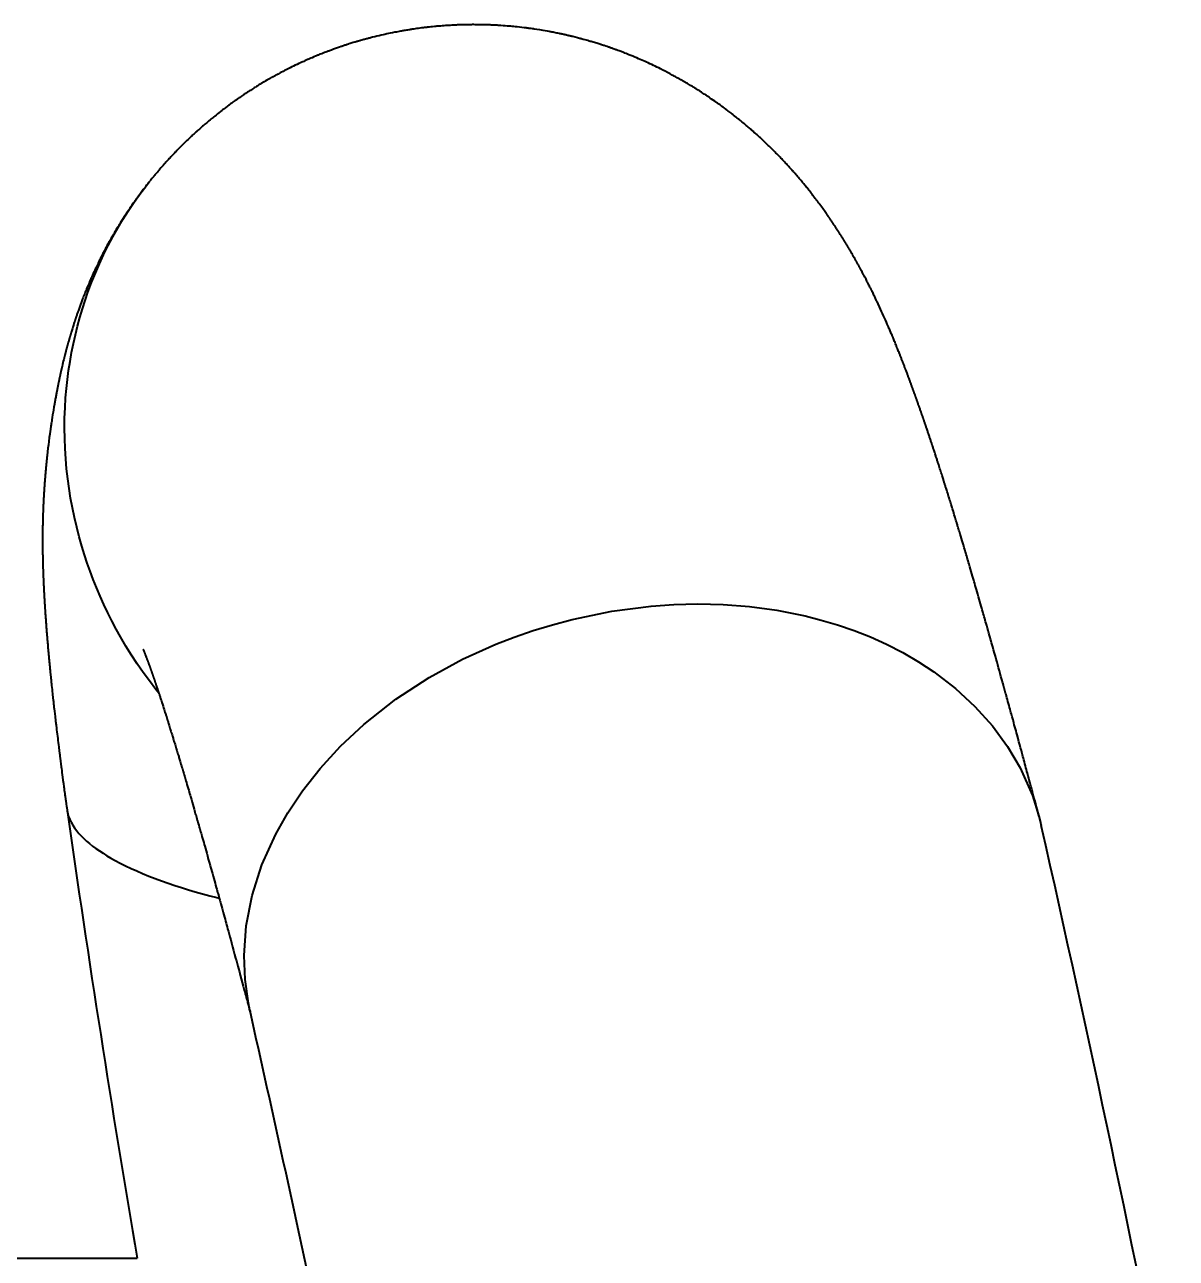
# Model space of a CAD drawing. Header units: millimetres. Extents: x 15 to 415, y 5 to 292.
# Drawn here: x 93.558 to 97.395, y 118.075 to 122.186 of the extents above; entities that cross this region are included whole.
import ezdxf

# ---------------------------------------------------------------- set-up
doc = ezdxf.new("R2010")
doc.units = ezdxf.units.MM
doc.layers.add('Geometries', color=7, linetype='Continuous')

msp = doc.modelspace()

# ---------------------------------------------------------------- linework, layer by layer
at = {"layer": 'Geometries', "linetype": 'Continuous', "lineweight": 40}
for p, q in [((93.9737, 121.6627), (93.976, 121.6655)), ((93.9761, 121.6656), (93.976, 121.6655)), ((94.3082, 118.8996), (94.3096, 118.8933)), ((88.2225, 118.0747), (93.9322, 118.0747))]:
    msp.add_line(p, q, dxfattribs=at)
at = {"layer": 'Geometries', "linetype": 'Continuous', "lineweight": 40, "flags": 128}
for points in [[(96.9376, 119.5481), (96.9351, 119.5573), (96.9321, 119.5684), (96.9294, 119.5787), (96.9267, 119.5885), (96.9243, 119.5978), (96.9219, 119.6065), (96.9197, 119.6149), (96.9176, 119.6226), (96.9157, 119.6299), (96.9139, 119.6366), (96.9122, 119.6427), (96.9108, 119.6482), (96.9094, 119.6531), (96.9083, 119.6576), (96.9072, 119.6615), (96.9064, 119.6645), (96.9057, 119.6672), (96.9051, 119.6694), (96.9046, 119.6711), (96.9042, 119.6726), (96.9037, 119.6744), (96.9028, 119.6777), (96.9018, 119.6816), (96.9006, 119.6862), (96.8991, 119.6917), (96.8975, 119.6974), (96.8959, 119.7034), (96.8942, 119.7096), (96.8925, 119.7161), (96.8907, 119.7228), (96.8889, 119.7294), (96.8872, 119.7357), (96.8856, 119.7415), (96.8841, 119.7471), (96.8827, 119.7522), (96.8814, 119.7569), (96.8802, 119.7616), (96.8789, 119.7664), (96.8763, 119.7757), (96.8736, 119.7857), (96.8707, 119.7963), (96.8677, 119.8073), (96.8646, 119.8187), (96.8628, 119.8252), (96.861, 119.8319), (96.8592, 119.8387), (96.8573, 119.8456), (96.8554, 119.8524), (96.8537, 119.8586), (96.8522, 119.8643), (96.851, 119.8686), (96.8499, 119.8725), (96.8489, 119.8761), (96.848, 119.8796), (96.8469, 119.8836), (96.8456, 119.8882), (96.8443, 119.8931), (96.8428, 119.8985), (96.8412, 119.9044), (96.8395, 119.9106), (96.8378, 119.9167), (96.8358, 119.9239), (96.834, 119.9307), (96.8322, 119.937), (96.8306, 119.9428), (96.8291, 119.9482), (96.8278, 119.9531), (96.8265, 119.9576), (96.8252, 119.9625), (96.824, 119.9669), (96.8229, 119.9709), (96.8218, 119.9746), (96.8206, 119.9789), (96.8193, 119.9838), (96.8179, 119.9889), (96.8163, 119.9945), (96.8147, 120.0005), (96.8128, 120.0071), (96.8109, 120.0139), (96.8084, 120.0233), (96.8057, 120.0327), (96.8031, 120.0423), (96.8004, 120.0519), (96.7977, 120.0616), (96.7951, 120.0709), (96.7922, 120.0813), (96.7893, 120.0915), (96.7864, 120.1018), (96.7835, 120.1122), (96.7816, 120.1189), (96.7798, 120.1254), (96.778, 120.1317), (96.7764, 120.1376), (96.7747, 120.1436), (96.7729, 120.15), (96.7706, 120.1579), (96.7682, 120.1664), (96.7658, 120.175), (96.7635, 120.1832), (96.7616, 120.1897), (96.7599, 120.1958), (96.7582, 120.2017), (96.7567, 120.2072), (96.7552, 120.2125), (96.7537, 120.2178), (96.7521, 120.2231), (96.7505, 120.2289), (96.7487, 120.2351), (96.7469, 120.2415), (96.7451, 120.2479), (96.7428, 120.2557), (96.7406, 120.2634), (96.7384, 120.2711), (96.7361, 120.2792), (96.7337, 120.2876), (96.7313, 120.2958), (96.729, 120.3037), (96.727, 120.3106), (96.7252, 120.317), (96.7234, 120.3229), (96.7218, 120.3285), (96.7201, 120.3345), (96.7182, 120.341), (96.7162, 120.3479), (96.7139, 120.3557), (96.7117, 120.3635), (96.7094, 120.3712), (96.7071, 120.3791), (96.7047, 120.3873), (96.7029, 120.3934), (96.7011, 120.3994), (96.6995, 120.4049), (96.698, 120.4101), (96.6966, 120.415), (96.6951, 120.42), (96.6935, 120.4252), (96.6918, 120.4312), (96.6901, 120.4369), (96.6885, 120.4423), (96.687, 120.4474), (96.6855, 120.4524), (96.6835, 120.4589), (96.6815, 120.4657), (96.6793, 120.4731), (96.677, 120.4807), (96.6747, 120.4883), (96.6735, 120.4924), (96.6723, 120.4965), (96.671, 120.5009), (96.6695, 120.5059), (96.6685, 120.5093), (96.6674, 120.5128), (96.6664, 120.5161), (96.6655, 120.5191), (96.6647, 120.5218), (96.6639, 120.5243), (96.6633, 120.5265), (96.6627, 120.5284), (96.6621, 120.5304), (96.6614, 120.5326), (96.6607, 120.5349), (96.6595, 120.5389), (96.6582, 120.5431), (96.657, 120.5472), (96.6554, 120.5524), (96.6539, 120.5574), (96.6522, 120.5628), (96.6505, 120.5685), (96.6493, 120.5724), (96.6481, 120.5762), (96.6471, 120.5796), (96.646, 120.583), (96.6449, 120.5867), (96.6437, 120.5906), (96.6424, 120.5948), (96.6411, 120.5992), (96.6396, 120.6038), (96.6379, 120.6093), (96.6363, 120.6145), (96.6348, 120.6194), (96.6333, 120.6241), (96.6318, 120.6291), (96.6301, 120.6344), (96.6291, 120.6378), (96.6281, 120.6408), (96.6273, 120.6436), (96.6265, 120.646), (96.6257, 120.6486), (96.625, 120.6507), (96.6243, 120.653), (96.6235, 120.6555), (96.6228, 120.658), (96.6221, 120.6602), (96.6214, 120.6622), (96.6209, 120.6639), (96.6204, 120.6656), (96.6197, 120.6677), (96.619, 120.67), (96.618, 120.6732), (96.6169, 120.6764), (96.616, 120.6795), (96.6147, 120.6837), (96.6133, 120.6879), (96.6119, 120.6924), (96.6104, 120.697), (96.609, 120.7015), (96.6076, 120.7058), (96.6063, 120.7099), (96.6049, 120.7143), (96.6035, 120.7187), (96.6022, 120.7227), (96.601, 120.7265), (96.6003, 120.7286), (96.5995, 120.731), (96.5987, 120.7336), (96.5978, 120.7365), (96.5968, 120.7395), (96.5959, 120.7422), (96.5951, 120.7446), (96.5944, 120.7468), (96.5938, 120.7488), (96.5927, 120.7521), (96.5915, 120.7558), (96.5902, 120.7598), (96.589, 120.7634), (96.588, 120.7665), (96.5874, 120.7683), (96.5868, 120.7701), (96.5862, 120.7721), (96.5854, 120.7744), (96.5846, 120.777), (96.5836, 120.7799), (96.5829, 120.782), (96.5823, 120.7839), (96.5817, 120.7856), (96.5813, 120.787), (96.5809, 120.7881), (96.5805, 120.7892), (96.58, 120.7909), (96.5793, 120.7929), (96.5785, 120.7953), (96.5776, 120.798), (96.5768, 120.8006), (96.5758, 120.8037), (96.5748, 120.8064), (96.574, 120.8088), (96.5732, 120.8113), (96.5723, 120.814), (96.5714, 120.8169), (96.5705, 120.8195), (96.5697, 120.8219), (96.569, 120.824), (96.5683, 120.826), (96.5675, 120.8284), (96.5667, 120.8308), (96.5658, 120.8335), (96.5647, 120.8366), (96.5635, 120.8402), (96.5627, 120.8425), (96.562, 120.8448), (96.5613, 120.8468), (96.5607, 120.8485), (96.5602, 120.85), (96.5597, 120.8516), (96.559, 120.8534), (96.5583, 120.8555), (96.5575, 120.8579), (96.5567, 120.8602), (96.556, 120.8623), (96.5552, 120.8647), (96.5545, 120.8667), (96.5539, 120.8684), (96.5534, 120.87), (96.5528, 120.8715), (96.5523, 120.873), (96.5518, 120.8745), (96.5513, 120.876), (96.5507, 120.8776), (96.5501, 120.8796), (96.5493, 120.8819), (96.5484, 120.8845), (96.5476, 120.8867), (96.5469, 120.8887), (96.5465, 120.89), (96.5459, 120.8916), (96.5453, 120.8934), (96.5445, 120.8955), (96.5437, 120.8979), (96.5429, 120.9002), (96.5422, 120.9023), (96.5412, 120.9051), (96.5404, 120.9075), (96.5396, 120.9096), (96.539, 120.9114), (96.5385, 120.9128), (96.5381, 120.9141), (96.5376, 120.9154), (96.537, 120.9172), (96.5363, 120.9191), (96.5355, 120.9213), (96.5348, 120.9235), (96.5341, 120.9254), (96.5335, 120.9271), (96.5329, 120.9286), (96.5325, 120.93), (96.5319, 120.9317), (96.531, 120.9339), (96.5301, 120.9365), (96.5293, 120.9388), (96.5286, 120.9408), (96.528, 120.9426), (96.5274, 120.9442), (96.5268, 120.9457), (96.5263, 120.9471), (96.5258, 120.9485), (96.5253, 120.9501), (96.5246, 120.952), (96.5238, 120.9543), (96.5229, 120.9568), (96.5221, 120.9589), (96.5214, 120.9607), (96.5209, 120.9622), (96.5204, 120.9637), (96.5198, 120.9654), (96.5191, 120.9671), (96.5184, 120.969), (96.5177, 120.971), (96.5169, 120.9734), (96.516, 120.9758), (96.5152, 120.978), (96.5144, 120.98), (96.5138, 120.9819), (96.513, 120.9839), (96.5121, 120.9863), (96.5112, 120.9889), (96.5103, 120.9914), (96.5094, 120.9937), (96.5086, 120.9957), (96.5079, 120.9977), (96.5073, 120.9995), (96.5066, 121.0013), (96.5058, 121.0035), (96.5048, 121.006), (96.5039, 121.0086), (96.503, 121.011), (96.5021, 121.0132), (96.5013, 121.0154), (96.5006, 121.0173), (96.4999, 121.0191), (96.499, 121.0216), (96.498, 121.0244), (96.4968, 121.0273), (96.4957, 121.0304), (96.4945, 121.0334), (96.4938, 121.0354), (96.4931, 121.0371), (96.4925, 121.0387), (96.4919, 121.0403), (96.4913, 121.0419), (96.4906, 121.0437), (96.4897, 121.0459), (96.4889, 121.0483), (96.4879, 121.0507), (96.4871, 121.0529), (96.4863, 121.0548), (96.4857, 121.0565), (96.485, 121.0582), (96.4843, 121.0601), (96.4836, 121.062), (96.4828, 121.064), (96.482, 121.0661), (96.481, 121.0685), (96.4799, 121.0713), (96.4789, 121.074), (96.4779, 121.0765), (96.477, 121.0787), (96.4762, 121.0808), (96.4754, 121.0827), (96.4745, 121.0852), (96.4735, 121.0876), (96.4725, 121.0902), (96.4713, 121.0932), (96.47, 121.0965), (96.4686, 121.0998), (96.4674, 121.103), (96.4665, 121.1053), (96.4657, 121.1072), (96.4649, 121.1091), (96.4641, 121.1111), (96.4633, 121.1132), (96.4624, 121.1152), (96.4611, 121.1186), (96.4596, 121.1223), (96.458, 121.1262), (96.4565, 121.1297), (96.4551, 121.1332), (96.4537, 121.1365), (96.4525, 121.1395), (96.4512, 121.1425), (96.4499, 121.1457), (96.4479, 121.1504), (96.446, 121.1548), (96.444, 121.1596), (96.4418, 121.1649), (96.4403, 121.1684), (96.4387, 121.172), (96.4373, 121.1754), (96.436, 121.1784), (96.4348, 121.1812), (96.432, 121.1876), (96.429, 121.1946), (96.4259, 121.2017), (96.4227, 121.2088), (96.4195, 121.2159), (96.4163, 121.223), (96.4131, 121.2302), (96.4098, 121.2374), (96.3979, 121.263), (96.3967, 121.2655), (96.3955, 121.2681), (96.3942, 121.2706), (96.393, 121.2732), (96.3917, 121.276), (96.3903, 121.2789), (96.3889, 121.2818), (96.3876, 121.2844), (96.386, 121.2877), (96.3845, 121.2908), (96.383, 121.2939), (96.3815, 121.297), (96.3799, 121.3002), (96.3781, 121.3039), (96.3759, 121.3082), (96.3743, 121.3114), (96.3727, 121.3147), (96.371, 121.318), (96.3694, 121.3212), (96.3683, 121.3234), (96.3673, 121.3253), (96.3664, 121.3271), (96.3655, 121.3288), (96.3643, 121.3312), (96.3629, 121.3338), (96.3612, 121.3371), (96.3595, 121.3404), (96.3578, 121.3437), (96.3561, 121.347), (96.3545, 121.35), (96.3532, 121.3524), (96.3521, 121.3546), (96.3509, 121.3568), (96.3497, 121.3591), (96.3483, 121.3617), (96.3466, 121.3648), (96.3452, 121.3674), (96.3438, 121.37), (96.3425, 121.3725), (96.3415, 121.3744), (96.3406, 121.3761), (96.3397, 121.3777), (96.3389, 121.3792), (96.3382, 121.3804), (96.3375, 121.3816), (96.3368, 121.383), (96.3358, 121.3848), (96.3345, 121.3871), (96.3332, 121.3894), (96.3319, 121.3917), (96.331, 121.3934), (96.3302, 121.3948), (96.3296, 121.3959), (96.329, 121.397), (96.3284, 121.3981), (96.3278, 121.3992), (96.3271, 121.4003), (96.3264, 121.4016), (96.3251, 121.4039), (96.3236, 121.4066), (96.322, 121.4095), (96.3206, 121.4118), (96.3196, 121.4136), (96.3187, 121.4152), (96.3178, 121.4168), (96.3168, 121.4184), (96.3158, 121.4203), (96.3144, 121.4226), (96.3128, 121.4254), (96.3114, 121.4278), (96.3102, 121.4298), (96.3092, 121.4316), (96.3085, 121.4328), (96.3077, 121.4341), (96.3069, 121.4355), (96.3059, 121.4371), (96.3048, 121.439), (96.3038, 121.4407), (96.3029, 121.4422), (96.3022, 121.4433), (96.3017, 121.4443), (96.3011, 121.4453), (96.3005, 121.4463), (96.2999, 121.4473), (96.2991, 121.4486), (96.298, 121.4504), (96.2969, 121.4523), (96.2958, 121.4541), (96.2948, 121.4558), (96.2939, 121.4572), (96.2932, 121.4584), (96.2925, 121.4596), (96.2916, 121.461), (96.2906, 121.4626), (96.2895, 121.4644), (96.2883, 121.4664), (96.2871, 121.4682), (96.2862, 121.4697), (96.2856, 121.4707), (96.285, 121.4718), (96.2842, 121.4729), (96.2835, 121.4742), (96.2826, 121.4756), (96.2815, 121.4773), (96.2804, 121.4791), (96.2794, 121.4807), (96.2786, 121.482), (96.2779, 121.483), (96.2772, 121.4842), (96.2764, 121.4855), (96.2755, 121.4869), (96.2744, 121.4886), (96.2733, 121.4904), (96.2723, 121.4919), (96.2716, 121.493), (96.2709, 121.494), (96.2703, 121.495), (96.2694, 121.4963), (96.2685, 121.4978), (96.2674, 121.4995), (96.2662, 121.5013), (96.2652, 121.5029), (96.2642, 121.5045), (96.2632, 121.5059), (96.2621, 121.5077), (96.2607, 121.5098), (96.2593, 121.5119), (96.2581, 121.5138), (96.2571, 121.5153), (96.2564, 121.5164), (96.2555, 121.5177), (96.2543, 121.5195), (96.2531, 121.5213), (96.252, 121.523), (96.2511, 121.5243), (96.2502, 121.5256), (96.2495, 121.5267), (96.2485, 121.5281), (96.2472, 121.5301), (96.2457, 121.5323), (96.2444, 121.5343), (96.2432, 121.536), (96.2422, 121.5374), (96.2413, 121.5387), (96.2407, 121.5396), (96.24, 121.5407), (96.239, 121.5421), (96.2378, 121.5438), (96.2367, 121.5455), (96.2358, 121.5467), (96.2351, 121.5477), (96.2341, 121.5493), (96.2328, 121.5511), (96.2313, 121.5532), (96.2298, 121.5553), (96.2273, 121.5589), (96.2231, 121.5648), (96.22, 121.5692), (96.2175, 121.5727), (96.2141, 121.5773), (96.211, 121.5815), (96.2078, 121.5859), (96.2068, 121.5873), (96.2057, 121.5888), (96.2044, 121.5905), (96.2029, 121.5925), (96.2015, 121.5945), (96.2003, 121.596), (96.1995, 121.597), (96.1987, 121.5982), (96.1976, 121.5996), (96.1962, 121.6014), (96.1951, 121.6029), (96.1943, 121.604), (96.1933, 121.6053), (96.1921, 121.6069), (96.1905, 121.609), (96.1887, 121.6113), (96.1875, 121.6129), (96.1865, 121.6142), (96.1857, 121.6153), (96.1851, 121.6161), (96.1844, 121.6169), (96.1813, 121.6209), (96.1784, 121.6246), (96.1761, 121.6276), (96.1735, 121.6309), (96.1709, 121.6341), (96.1683, 121.6374), (96.165, 121.6415), (96.1633, 121.6436), (96.1612, 121.6462), (96.1584, 121.6496), (96.1563, 121.6522), (96.1541, 121.6549), (96.152, 121.6575), (96.1501, 121.6597), (96.1477, 121.6626), (96.1448, 121.6661), (96.1419, 121.6696), (96.139, 121.673), (96.1359, 121.6766), (96.133, 121.68), (96.1302, 121.6832), (96.1275, 121.6864), (96.125, 121.6893), (96.1228, 121.6918), (96.1209, 121.694), (96.1191, 121.6959), (96.1179, 121.6973), (96.1166, 121.6988), (96.1151, 121.7005), (96.1133, 121.7025), (96.1111, 121.7049), (96.1088, 121.7075), (96.1066, 121.7099), (96.1039, 121.7129), (96.1014, 121.7157), (96.0987, 121.7186), (96.0961, 121.7214), (96.0933, 121.7245), (96.0908, 121.7271), (96.0884, 121.7297), (96.086, 121.7323), (96.0833, 121.7351), (96.0803, 121.7383), (96.0777, 121.7411), (96.0747, 121.7442), (96.0717, 121.7473), (96.0691, 121.75), (96.0666, 121.7525), (96.0638, 121.7554), (96.0612, 121.758), (96.0588, 121.7605), (96.0565, 121.7628), (96.0541, 121.7652), (96.0513, 121.768), (96.0482, 121.7711), (96.0447, 121.7745), (96.0413, 121.7778), (96.0383, 121.7807), (96.0356, 121.7834), (96.0332, 121.7857), (96.0309, 121.7879), (96.0287, 121.79), (96.0264, 121.7922), (96.0244, 121.7941), (96.0221, 121.7963), (96.0196, 121.7987), (96.017, 121.8011), (96.0143, 121.8036), (96.0117, 121.806), (96.0093, 121.8082), (96.0072, 121.8101), (96.0055, 121.8117), (96.0039, 121.8132), (96.0022, 121.8147), (96.0004, 121.8163), (95.9986, 121.818), (95.9965, 121.8199), (95.9943, 121.8218), (95.9913, 121.8245), (95.9879, 121.8275), (95.9848, 121.8303), (95.9822, 121.8326), (95.98, 121.8345), (95.978, 121.8362), (95.9761, 121.8378), (95.9742, 121.8395), (95.9718, 121.8416), (95.9688, 121.8441), (95.9656, 121.8469), (95.9622, 121.8498), (95.9584, 121.853), (95.9547, 121.8561), (95.9509, 121.8592), (95.9476, 121.862), (95.9448, 121.8643), (95.9425, 121.8662), (95.9402, 121.868), (95.938, 121.8698), (95.9362, 121.8712), (95.9339, 121.8731), (95.931, 121.8754), (95.9281, 121.8778), (95.9238, 121.8812), (95.92, 121.8841), (95.9175, 121.8861), (95.9153, 121.8878), (95.9131, 121.8896), (95.9103, 121.8916), (95.9073, 121.894), (95.9042, 121.8964), (95.9011, 121.8987), (95.8981, 121.901), (95.8955, 121.9029), (95.8934, 121.9045), (95.8912, 121.9061), (95.8883, 121.9083), (95.885, 121.9107), (95.8813, 121.9134), (95.8782, 121.9157), (95.8751, 121.918), (95.8727, 121.9197), (95.8709, 121.921), (95.869, 121.9223), (95.8668, 121.9239), (95.8645, 121.9256), (95.8619, 121.9274), (95.857, 121.9308), (95.8519, 121.9344), (95.8469, 121.9378), (95.8423, 121.9409), (95.8382, 121.9437), (95.8362, 121.9451), (95.8341, 121.9465), (95.8321, 121.9479), (95.8299, 121.9493), (95.8277, 121.9508), (95.825, 121.9526), (95.8219, 121.9546), (95.8186, 121.9568), (95.8156, 121.9587), (95.8128, 121.9606), (95.8101, 121.9623), (95.8081, 121.9636), (95.8063, 121.9647), (95.8046, 121.9658), (95.8032, 121.9667), (95.8018, 121.9676), (95.8001, 121.9686), (95.7981, 121.9699), (95.7958, 121.9714), (95.7933, 121.9729), (95.7909, 121.9744), (95.7886, 121.9758), (95.7855, 121.9778), (95.7827, 121.9795), (95.7804, 121.9809), (95.7785, 121.982), (95.7763, 121.9834), (95.7735, 121.985), (95.7702, 121.987), (95.7667, 121.9891), (95.7642, 121.9906), (95.7615, 121.9922), (95.7588, 121.9937), (95.7561, 121.9954), (95.7536, 121.9968), (95.7517, 121.9979), (95.7502, 121.9988), (95.749, 121.9995), (95.7476, 122.0002), (95.7443, 122.0021), (95.7405, 122.0043), (95.7361, 122.0068), (95.7323, 122.0089), (95.7283, 122.0111), (95.7249, 122.013), (95.722, 122.0146), (95.7191, 122.0161), (95.7158, 122.0179), (95.7122, 122.0199), (95.7085, 122.0218), (95.7, 122.0263), (95.6922, 122.0303), (95.6846, 122.0343), (95.6765, 122.0383), (95.6703, 122.0414), (95.6645, 122.0443), (95.659, 122.0469), (95.6533, 122.0496), (95.6474, 122.0524), (95.6413, 122.0553), (95.6353, 122.0581), (95.6303, 122.0604), (95.6251, 122.0627), (95.6198, 122.0651), (95.6142, 122.0676), (95.6085, 122.0701), (95.6033, 122.0723), (95.5972, 122.0749), (95.5908, 122.0776), (95.5841, 122.0804), (95.5773, 122.0832), (95.5712, 122.0856), (95.5668, 122.0874), (95.5622, 122.0892), (95.5572, 122.0912), (95.554, 122.0924), (95.5507, 122.0937), (95.5475, 122.0949), (95.5448, 122.0959), (95.5416, 122.0971), (95.5382, 122.0984), (95.5345, 122.0998), (95.5302, 122.1013), (95.5277, 122.1022), (95.5251, 122.1032), (95.5222, 122.1042), (95.5192, 122.1053), (95.5163, 122.1063), (95.5139, 122.1072), (95.512, 122.1078), (95.5107, 122.1083), (95.5092, 122.1088), (95.5074, 122.1095), (95.5052, 122.1102), (95.5027, 122.111), (95.4984, 122.1125), (95.4937, 122.1141), (95.4885, 122.1158), (95.4858, 122.1167), (95.4837, 122.1174), (95.4821, 122.1179), (95.481, 122.1183), (95.4798, 122.1187), (95.4783, 122.1191), (95.4766, 122.1197), (95.4739, 122.1206), (95.4708, 122.1215), (95.4676, 122.1225), (95.4643, 122.1235), (95.4603, 122.1248), (95.4562, 122.126), (95.4521, 122.1273), (95.4483, 122.1284), (95.4451, 122.1294), (95.4424, 122.1301), (95.4386, 122.1312), (95.4346, 122.1324), (95.4302, 122.1336), (95.4249, 122.1351), (95.4186, 122.1368), (95.4158, 122.1376), (95.4135, 122.1382), (95.4117, 122.1387), (95.4104, 122.139), (95.409, 122.1394), (95.4064, 122.1401), (95.4033, 122.1409), (95.3996, 122.1419), (95.3921, 122.1438), (95.384, 122.1458), (95.3809, 122.1465), (95.3785, 122.1471), (95.3765, 122.1476), (95.3751, 122.148), (95.3735, 122.1483), (95.3715, 122.1488), (95.3689, 122.1494), (95.366, 122.1501), (95.3632, 122.1507), (95.3606, 122.1513), (95.3581, 122.1519), (95.3558, 122.1524), (95.3527, 122.1531), (95.3499, 122.1537), (95.3475, 122.1542), (95.3454, 122.1547), (95.3435, 122.1551), (95.3412, 122.1556), (95.3383, 122.1562), (95.3348, 122.1569), (95.331, 122.1577), (95.3267, 122.1586), (95.3225, 122.1594), (95.3185, 122.1602), (95.3147, 122.1609), (95.3113, 122.1616), (95.3085, 122.1621), (95.305, 122.1627), (95.2995, 122.1638), (95.2921, 122.1651), (95.2855, 122.1662), (95.2796, 122.1672), (95.2738, 122.1681), (95.2645, 122.1696), (95.2556, 122.1709), (95.2527, 122.1713), (95.2494, 122.1718), (95.2456, 122.1724), (95.2431, 122.1727), (95.2404, 122.1731), (95.2379, 122.1734), (95.2359, 122.1737), (95.2343, 122.1739), (95.2333, 122.174), (95.2322, 122.1742), (95.2308, 122.1744), (95.2291, 122.1746), (95.2272, 122.1748), (95.225, 122.1751), (95.2225, 122.1754), (95.2062, 122.1773), (95.1992, 122.178), (95.1931, 122.1787), (95.1877, 122.1792), (95.1825, 122.1797), (95.1775, 122.1802), (95.1723, 122.1806), (95.1658, 122.1812), (95.159, 122.1817), (95.1516, 122.1822), (95.1441, 122.1827), (95.1399, 122.183), (95.1359, 122.1833), (95.1319, 122.1835), (95.1282, 122.1837), (95.1249, 122.1839), (95.122, 122.184), (95.1191, 122.1841), (95.1161, 122.1843), (95.1124, 122.1844), (95.1083, 122.1846), (95.1042, 122.1848), (95.1001, 122.1849), (95.0961, 122.185), (95.0921, 122.1851), (95.0872, 122.1853), (95.0827, 122.1854), (95.0789, 122.1854), (95.0758, 122.1855), (95.0733, 122.1855), (95.0706, 122.1856), (95.0674, 122.1856), (95.0637, 122.1856), (95.0592, 122.1856), (95.0539, 122.1857), (95.0504, 122.1857), (95.0471, 122.1856), (95.0443, 122.1856), (95.042, 122.1856), (95.0394, 122.1856), (95.0368, 122.1855), (95.0339, 122.1855), (95.0307, 122.1855), (95.0273, 122.1854), (95.0236, 122.1853), (95.019, 122.1852), (95.0141, 122.1851), (95.0089, 122.1849), (95.0043, 122.1847), (95, 122.1846), (94.9964, 122.1844), (94.9928, 122.1843), (94.9892, 122.1841), (94.9855, 122.1839), (94.9815, 122.1837), (94.975, 122.1834), (94.9679, 122.1829), (94.9604, 122.1824), (94.9547, 122.182), (94.949, 122.1816), (94.9434, 122.1812), (94.9383, 122.1807), (94.9348, 122.1804), (94.9316, 122.1802), (94.9278, 122.1798), (94.9233, 122.1794), (94.9169, 122.1788), (94.9109, 122.1781), (94.9054, 122.1776), (94.9004, 122.177), (94.898, 122.1767), (94.8958, 122.1765), (94.8938, 122.1763), (94.8919, 122.176), (94.8895, 122.1757), (94.8864, 122.1754), (94.8805, 122.1746), (94.8747, 122.1739), (94.8691, 122.1731), (94.8638, 122.1724), (94.8588, 122.1717), (94.8545, 122.1711), (94.851, 122.1705), (94.8488, 122.1702), (94.8466, 122.1699), (94.8439, 122.1695), (94.8408, 122.169), (94.8374, 122.1684), (94.8337, 122.1678), (94.83, 122.1672), (94.8261, 122.1666), (94.8222, 122.1659), (94.8189, 122.1654), (94.8163, 122.1649), (94.8131, 122.1643), (94.8096, 122.1637), (94.8056, 122.163), (94.8012, 122.1621), (94.7964, 122.1612), (94.7913, 122.1603), (94.783, 122.1586), (94.7756, 122.1571), (94.7699, 122.1559), (94.7643, 122.1547), (94.7584, 122.1534), (94.7523, 122.1521), (94.7457, 122.1506), (94.7388, 122.149), (94.7315, 122.1472), (94.7243, 122.1455), (94.7172, 122.1437), (94.7137, 122.1428), (94.7104, 122.142), (94.7075, 122.1412), (94.705, 122.1405), (94.7024, 122.1399), (94.6993, 122.139), (94.6966, 122.1383), (94.6936, 122.1375), (94.6906, 122.1367), (94.6874, 122.1358), (94.6841, 122.1349), (94.6807, 122.1339), (94.6773, 122.1329), (94.6744, 122.1321), (94.6725, 122.1316), (94.6711, 122.1312), (94.6694, 122.1307), (94.6669, 122.1299), (94.6644, 122.1292), (94.6618, 122.1284), (94.6592, 122.1277), (94.6567, 122.1269), (94.6528, 122.1257), (94.649, 122.1246), (94.6455, 122.1235), (94.6422, 122.1224), (94.6394, 122.1215), (94.6375, 122.121), (94.6359, 122.1205), (94.6347, 122.1201), (94.6337, 122.1197), (94.6324, 122.1193), (94.6304, 122.1187), (94.6279, 122.1179), (94.625, 122.1169), (94.6224, 122.116), (94.6199, 122.1152), (94.6169, 122.1142), (94.6143, 122.1134), (94.612, 122.1126), (94.6064, 122.1107), (94.6006, 122.1086), (94.594, 122.1063), (94.587, 122.1038), (94.5797, 122.1011), (94.5768, 122.1001), (94.5738, 122.099), (94.5709, 122.0979), (94.5684, 122.0969), (94.5663, 122.0962), (94.5641, 122.0953), (94.5615, 122.0943), (94.5572, 122.0926), (94.5525, 122.0908), (94.5478, 122.0889), (94.5429, 122.087), (94.5407, 122.0861), (94.5389, 122.0854), (94.5375, 122.0848), (94.5363, 122.0843), (94.5346, 122.0836), (94.5324, 122.0828), (94.5298, 122.0817), (94.5268, 122.0804), (94.5209, 122.078), (94.5156, 122.0757), (94.5109, 122.0737), (94.5087, 122.0727), (94.5068, 122.0719), (94.5052, 122.0712), (94.504, 122.0707), (94.5025, 122.0701), (94.5006, 122.0692), (94.4981, 122.0681), (94.4953, 122.0669), (94.4912, 122.0651), (94.4875, 122.0634), (94.4843, 122.0619), (94.4815, 122.0606), (94.4765, 122.0583), (94.4713, 122.0559), (94.4657, 122.0533), (94.4596, 122.0504), (94.4538, 122.0476), (94.4482, 122.0448), (94.4428, 122.0422), (94.4379, 122.0397), (94.4333, 122.0374), (94.4287, 122.0351), (94.424, 122.0327), (94.4186, 122.0299), (94.4134, 122.0272), (94.4091, 122.0249), (94.4057, 122.0231), (94.402, 122.021), (94.3978, 122.0188), (94.3951, 122.0173), (94.3921, 122.0157), (94.389, 122.014), (94.3855, 122.0121), (94.3824, 122.0103), (94.38, 122.009), (94.3783, 122.008), (94.376, 122.0067), (94.373, 122.005), (94.3692, 122.0028), (94.3648, 122.0003), (94.3596, 121.9973), (94.3561, 121.9952), (94.3534, 121.9936), (94.3517, 121.9926), (94.3501, 121.9916), (94.3482, 121.9905), (94.3459, 121.9892), (94.3424, 121.987), (94.3385, 121.9847), (94.3343, 121.9821), (94.3298, 121.9793), (94.3274, 121.9778), (94.3256, 121.9767), (94.3243, 121.9759), (94.3229, 121.975), (94.3213, 121.974), (94.318, 121.9719), (94.3142, 121.9695), (94.31, 121.9668), (94.3074, 121.9651), (94.3047, 121.9634), (94.302, 121.9616), (94.2998, 121.9602), (94.2979, 121.9589), (94.2962, 121.9579), (94.2943, 121.9565), (94.2919, 121.955), (94.2893, 121.9532), (94.2864, 121.9513), (94.2831, 121.9491), (94.2804, 121.9473), (94.2775, 121.9453), (94.2748, 121.9434), (94.2726, 121.9419), (94.2711, 121.9408), (94.2699, 121.94), (94.2685, 121.9391), (94.2665, 121.9377), (94.2643, 121.9361), (94.2618, 121.9344), (94.2591, 121.9325), (94.2561, 121.9304), (94.2529, 121.9281), (94.2499, 121.9259), (94.2477, 121.9243), (94.2459, 121.923), (94.244, 121.9217), (94.2421, 121.9202), (94.2401, 121.9187), (94.2379, 121.9172), (94.2352, 121.9152), (94.2324, 121.9131), (94.2295, 121.9109), (94.2264, 121.9086), (94.2235, 121.9064), (94.2211, 121.9046), (94.2191, 121.9031), (94.2171, 121.9015), (94.2148, 121.8998), (94.2101, 121.8962), (94.2052, 121.8923), (94.2002, 121.8884), (94.1954, 121.8846), (94.1911, 121.8812), (94.1881, 121.8787), (94.1853, 121.8765), (94.1824, 121.8741), (94.1791, 121.8714), (94.1756, 121.8685), (94.1718, 121.8653), (94.168, 121.8621), (94.1643, 121.859), (94.1609, 121.8561), (94.1579, 121.8536), (94.1567, 121.8525), (94.1555, 121.8515), (94.1542, 121.8504), (94.1524, 121.8488), (94.1502, 121.8469), (94.1478, 121.8448), (94.1454, 121.8427), (94.1431, 121.8407), (94.1398, 121.8378), (94.1366, 121.835), (94.1339, 121.8325), (94.1316, 121.8305), (94.1299, 121.8289), (94.1281, 121.8273), (94.1261, 121.8254), (94.1242, 121.8237), (94.122, 121.8218), (94.1196, 121.8195), (94.1169, 121.817), (94.1143, 121.8146), (94.1123, 121.8128), (94.1109, 121.8115), (94.1084, 121.8091), (94.1054, 121.8062), (94.102, 121.803), (94.0985, 121.7996), (94.0948, 121.796), (94.0912, 121.7925), (94.0878, 121.7893), (94.0853, 121.7868), (94.0829, 121.7844), (94.0807, 121.7822), (94.0785, 121.78), (94.0762, 121.7777), (94.0738, 121.7753), (94.071, 121.7725), (94.0681, 121.7695), (94.0651, 121.7664), (94.0622, 121.7634), (94.0593, 121.7604), (94.0566, 121.7576), (94.0544, 121.7553), (94.0524, 121.7531), (94.0504, 121.751), (94.0481, 121.7486), (94.0453, 121.7456), (94.042, 121.7421), (94.0394, 121.7393), (94.0371, 121.7368), (94.0352, 121.7346), (94.0332, 121.7325), (94.0313, 121.7305), (94.0286, 121.7275), (94.0256, 121.7241), (94.0223, 121.7204), (94.0187, 121.7164), (94.015, 121.7121), (94.0115, 121.7081), (94.0082, 121.7043), (94.0054, 121.701), (94.0032, 121.6984), (94.0015, 121.6965), (93.9998, 121.6944), (93.9979, 121.6922), (93.9956, 121.6895), (93.9929, 121.6862), (93.9917, 121.6848), (93.9906, 121.6834), (93.9895, 121.6821), (93.9885, 121.6809), (93.9875, 121.6797), (93.9866, 121.6786), (93.9854, 121.6771), (93.9837, 121.675), (93.9817, 121.6726), (93.9794, 121.6697), (93.9767, 121.6664), (93.9761, 121.6656)], [(93.9737, 121.6627), (93.972, 121.6605), (93.9702, 121.6582), (93.9683, 121.6558), (93.9662, 121.6532), (93.9639, 121.6503), (93.9619, 121.6477), (93.9604, 121.6457), (93.9591, 121.644), (93.9579, 121.6424), (93.9568, 121.641), (93.955, 121.6387), (93.953, 121.636), (93.9506, 121.6328), (93.9481, 121.6295), (93.9454, 121.6259), (93.9424, 121.622), (93.9396, 121.6182), (93.9369, 121.6145), (93.9346, 121.6113), (93.9322, 121.608), (93.9299, 121.6048), (93.9276, 121.6017), (93.9253, 121.5984), (93.9227, 121.5946), (93.9198, 121.5906), (93.9174, 121.5872), (93.9151, 121.5838), (93.9124, 121.5799), (93.9087, 121.5745), (93.9056, 121.5699), (93.9031, 121.5662), (93.9005, 121.5624), (93.8978, 121.5582), (93.8947, 121.5535), (93.8912, 121.5481), (93.8892, 121.5451), (93.8874, 121.5423), (93.8855, 121.5393), (93.8834, 121.536), (93.8812, 121.5326), (93.8792, 121.5294), (93.8775, 121.5266), (93.8761, 121.5243), (93.8746, 121.5219), (93.873, 121.5193), (93.8715, 121.5168), (93.8701, 121.5146), (93.8686, 121.5122), (93.8669, 121.5094), (93.8649, 121.5061), (93.8631, 121.5031), (93.8612, 121.4999), (93.8593, 121.4966), (93.8573, 121.4933), (93.8556, 121.4903), (93.854, 121.4877), (93.8521, 121.4843), (93.8499, 121.4805), (93.848, 121.4772), (93.8463, 121.4743), (93.8449, 121.4718), (93.8439, 121.47), (93.8429, 121.4682), (93.8417, 121.4661), (93.8404, 121.4638), (93.8392, 121.4616), (93.8373, 121.4581), (93.8349, 121.4537), (93.832, 121.4485), (93.8292, 121.4432), (93.8264, 121.438), (93.8234, 121.4323), (93.8218, 121.4292), (93.8203, 121.4263), (93.8184, 121.4227), (93.8165, 121.4191), (93.8149, 121.4159), (93.8136, 121.4132), (93.8122, 121.4105), (93.8106, 121.4073), (93.8091, 121.4043), (93.8077, 121.4016), (93.8062, 121.3985), (93.805, 121.396), (93.8039, 121.3938), (93.8031, 121.3921), (93.8021, 121.3901), (93.8011, 121.388), (93.7999, 121.3856), (93.7988, 121.3833), (93.7978, 121.3811), (93.7966, 121.3787), (93.7954, 121.376), (93.794, 121.3732), (93.7928, 121.3706), (93.792, 121.3688), (93.7913, 121.3674), (93.7906, 121.3658), (93.7897, 121.3639), (93.7886, 121.3615), (93.7863, 121.3566), (93.784, 121.3513), (93.7818, 121.3464), (93.7799, 121.3422), (93.7781, 121.3382), (93.7763, 121.334), (93.7752, 121.3315), (93.7743, 121.3294), (93.7736, 121.3278), (93.773, 121.3263), (93.7722, 121.3245), (93.7713, 121.3224), (93.7704, 121.3203), (93.7697, 121.3186), (93.7691, 121.3172), (93.7684, 121.3156), (93.7676, 121.3135), (93.7665, 121.311), (93.7654, 121.3082), (93.7643, 121.3057), (93.7634, 121.3034), (93.7625, 121.3012), (93.761, 121.2975), (93.7595, 121.2938), (93.7578, 121.2897), (93.756, 121.2851), (93.7543, 121.2808), (93.7527, 121.2766), (93.7509, 121.2719), (93.7486, 121.2658), (93.746, 121.259), (93.7437, 121.2528), (93.7413, 121.2462), (93.739, 121.24), (93.7366, 121.2332), (93.7356, 121.2305), (93.7348, 121.2282), (93.734, 121.2259), (93.7331, 121.2233), (93.7321, 121.2204), (93.7311, 121.2175), (93.7304, 121.2154), (93.7297, 121.2134), (93.7291, 121.2116), (93.7286, 121.2101), (93.7281, 121.2086), (93.7274, 121.2067), (93.7268, 121.2049), (93.7262, 121.2029), (93.7256, 121.2012), (93.7251, 121.1998), (93.7248, 121.1988), (93.7245, 121.1978), (93.724, 121.1965), (93.7235, 121.1949), (93.7229, 121.1929), (93.722, 121.1903), (93.7213, 121.1881), (93.7207, 121.1863), (93.72, 121.184), (93.7191, 121.1813), (93.7178, 121.1771), (93.7166, 121.1733), (93.7156, 121.17), (93.7146, 121.1667), (93.7136, 121.1635), (93.7127, 121.1607), (93.7123, 121.1591), (93.7117, 121.1572), (93.7111, 121.1551), (93.7105, 121.1531), (93.71, 121.1514), (93.7096, 121.1501), (93.7093, 121.1491), (93.7089, 121.1479), (93.7085, 121.1464), (93.7079, 121.1445), (93.7074, 121.1428), (93.707, 121.1414), (93.7067, 121.1403), (93.7064, 121.1393), (93.706, 121.1381), (93.7056, 121.1366), (93.7051, 121.1346), (93.7044, 121.1324), (93.7037, 121.1299), (93.703, 121.1275), (93.7025, 121.1256), (93.7021, 121.1241), (93.7018, 121.1229), (93.7013, 121.1213), (93.7008, 121.1194), (93.7002, 121.1173), (93.6997, 121.1156), (93.6994, 121.1143), (93.699, 121.113), (93.6986, 121.1116), (93.6982, 121.1098), (93.6976, 121.1078), (93.697, 121.1054), (93.6964, 121.1032), (93.6958, 121.1011), (93.6954, 121.0994), (93.695, 121.0981), (93.6948, 121.0971), (93.6945, 121.0961), (93.694, 121.0942), (93.6934, 121.092), (93.6928, 121.0897), (93.6922, 121.0873), (93.6918, 121.0857), (93.6915, 121.0843), (93.6912, 121.0831), (93.6908, 121.0817), (93.6891, 121.0748), (93.6879, 121.0703), (93.6864, 121.0639), (93.6851, 121.0585), (93.6837, 121.0528), (93.6822, 121.0463), (93.6818, 121.0448), (93.6815, 121.0433), (93.6811, 121.0416), (93.6806, 121.0396), (93.6801, 121.0374), (93.6796, 121.035), (93.6791, 121.0328), (93.6787, 121.0309), (93.6784, 121.0297), (93.6781, 121.0286), (93.6779, 121.0273), (93.6776, 121.026), (93.6772, 121.0245), (93.6768, 121.0228), (93.6764, 121.0207), (93.6759, 121.0186), (93.6755, 121.0167), (93.6752, 121.0152), (93.675, 121.0141), (93.6748, 121.0131), (93.6745, 121.0121), (93.6743, 121.0111), (93.6741, 121.0101), (93.6738, 121.0089), (93.6735, 121.0073), (93.6731, 121.0054), (93.6726, 121.0032), (93.6722, 121.0009), (93.6716, 120.9985), (93.6712, 120.9964), (93.6709, 120.9948), (93.6706, 120.9935), (93.6704, 120.9923), (93.6701, 120.991), (93.6698, 120.9896), (93.6695, 120.9881), (93.669, 120.9858), (93.6685, 120.9831), (93.6679, 120.9801), (93.6673, 120.9772), (93.6668, 120.9746), (93.6664, 120.9723), (93.6659, 120.97), (93.6655, 120.9678), (93.6651, 120.9656), (93.6646, 120.9634), (93.6641, 120.9606), (93.6635, 120.9575), (93.6629, 120.9544), (93.6624, 120.9512), (93.6618, 120.9481), (93.6611, 120.9443), (93.6604, 120.9407), (93.6599, 120.9375), (93.6594, 120.9353), (93.6591, 120.9331), (93.6587, 120.9309), (93.6583, 120.9288), (93.6579, 120.9265), (93.6575, 120.9241), (93.657, 120.9214), (93.6553, 120.9112), (93.6538, 120.9024), (93.6524, 120.8938), (93.651, 120.8854), (93.6497, 120.877), (93.6484, 120.8688), (93.6478, 120.8645), (93.6471, 120.8602), (93.6465, 120.8561), (93.6459, 120.8524), (93.6454, 120.8486), (93.6448, 120.8447), (93.6442, 120.8404), (93.6435, 120.8358), (93.6429, 120.8313), (93.6414, 120.8208), (93.6399, 120.8099), (93.6382, 120.7967), (93.6369, 120.786), (93.6354, 120.7744), (93.634, 120.7623), (93.6326, 120.7502), (93.6324, 120.7476), (93.6321, 120.7452), (93.6318, 120.7427), (93.6315, 120.7398), (93.6312, 120.7365), (93.6309, 120.7341), (93.6307, 120.7321), (93.6305, 120.7303), (93.6303, 120.7285), (93.6301, 120.7267), (93.63, 120.725), (93.6298, 120.723), (93.6295, 120.7207), (93.6293, 120.7186), (93.6291, 120.7166), (93.629, 120.7148), (93.6287, 120.7122), (93.6285, 120.7096), (93.6282, 120.7066), (93.6278, 120.7027), (93.6275, 120.6991), (93.6272, 120.6961), (93.627, 120.6931), (93.6267, 120.69), (93.6264, 120.6863), (93.6261, 120.6834), (93.6259, 120.6806), (93.6257, 120.6782), (93.6255, 120.6759), (93.6253, 120.6734), (93.6251, 120.6707), (93.6248, 120.6667), (93.6245, 120.663), (93.6243, 120.6598), (93.624, 120.6567), (93.6238, 120.6532), (93.6235, 120.6492), (93.6233, 120.6465), (93.6232, 120.6443), (93.623, 120.6423), (93.6229, 120.6404), (93.6228, 120.6385), (93.6226, 120.6363), (93.6225, 120.6336), (93.6223, 120.6303), (93.6221, 120.6272), (93.6219, 120.6245), (93.6218, 120.6221), (93.6216, 120.6195), (93.6214, 120.6166), (93.6213, 120.614), (93.6211, 120.6114), (93.621, 120.6091), (93.6209, 120.6072), (93.6208, 120.6054), (93.6207, 120.6035), (93.6206, 120.6009), (93.6204, 120.5975), (93.6203, 120.5939), (93.6201, 120.5907), (93.62, 120.5885), (93.6199, 120.5864), (93.6198, 120.5842), (93.6197, 120.5817), (93.6195, 120.5779), (93.6194, 120.5743), (93.6193, 120.5712), (93.6192, 120.5681), (93.619, 120.5646), (93.6189, 120.5608), (93.6188, 120.5572), (93.6187, 120.5541), (93.6186, 120.5508), (93.6185, 120.5471), (93.6184, 120.5446), (93.6183, 120.5422), (93.6183, 120.54), (93.6182, 120.538), (93.6182, 120.536), (93.6181, 120.5336), (93.618, 120.5307), (93.618, 120.5281), (93.6179, 120.5257), (93.6179, 120.5236), (93.6178, 120.522), (93.6178, 120.5204), (93.6178, 120.5184), (93.6177, 120.5159), (93.6177, 120.5134), (93.6177, 120.5113), (93.6176, 120.5095), (93.6176, 120.5079), (93.6176, 120.5062), (93.6176, 120.5043), (93.6175, 120.5021), (93.6175, 120.4987), (93.6175, 120.4956), (93.6174, 120.493), (93.6174, 120.4904), (93.6174, 120.487), (93.6174, 120.4831), (93.6174, 120.4801), (93.6173, 120.4774), (93.6173, 120.475), (93.6173, 120.4724), (93.6173, 120.47), (93.6173, 120.468), (93.6173, 120.4662), (93.6173, 120.4645), (93.6173, 120.4625), (93.6173, 120.4602), (93.6173, 120.4579), (93.6174, 120.4558), (93.6174, 120.4539), (93.6174, 120.452), (93.6174, 120.45), (93.6174, 120.4475), (93.6174, 120.4449), (93.6174, 120.4425), (93.6175, 120.4404), (93.6175, 120.4385), (93.6175, 120.4364), (93.6176, 120.4309), (93.6176, 120.4267), (93.6177, 120.4222), (93.6178, 120.4166), (93.6178, 120.4132), (93.6179, 120.409), (93.618, 120.4036), (93.6181, 120.4021), (93.6181, 120.4006), (93.6181, 120.3989), (93.6182, 120.3971), (93.6182, 120.3948), (93.6183, 120.3927), (93.6183, 120.3903), (93.6184, 120.3882), (93.6184, 120.3866), (93.6185, 120.3852), (93.6185, 120.3835), (93.6186, 120.3819), (93.6186, 120.3799), (93.6187, 120.3774), (93.6188, 120.3748), (93.6188, 120.3728), (93.6189, 120.371), (93.619, 120.3689), (93.619, 120.3665), (93.6191, 120.3644), (93.6192, 120.3628), (93.6192, 120.3614), (93.6193, 120.3599), (93.6193, 120.3583), (93.6194, 120.3565), (93.6195, 120.3544), (93.6195, 120.3522), (93.6196, 120.3503), (93.6197, 120.3488), (93.6197, 120.3471), (93.6198, 120.3449), (93.6199, 120.3428), (93.62, 120.3408), (93.62, 120.3393), (93.6201, 120.3379), (93.6202, 120.3361), (93.6203, 120.3338), (93.6204, 120.3317), (93.6204, 120.33), (93.6205, 120.3289), (93.6205, 120.3278), (93.6206, 120.3267), (93.6207, 120.3246), (93.6208, 120.3221), (93.6209, 120.3189), (93.621, 120.3167), (93.6211, 120.3145), (93.6212, 120.3128), (93.6213, 120.3115), (93.6214, 120.3097), (93.6215, 120.3074), (93.6216, 120.3048), (93.6217, 120.3027), (93.6218, 120.3014), (93.6218, 120.3002), (93.6219, 120.2987), (93.622, 120.2968), (93.6221, 120.2944), (93.6222, 120.2924), (93.6223, 120.2908), (93.6224, 120.2891), (93.6225, 120.287), (93.6226, 120.2846), (93.6228, 120.2821), (93.6229, 120.2798), (93.623, 120.2777), (93.6231, 120.2758), (93.6232, 120.2742), (93.6233, 120.2728), (93.6234, 120.271), (93.6235, 120.2688), (93.6237, 120.2663), (93.6238, 120.2642), (93.6239, 120.2623), (93.624, 120.2605), (93.6242, 120.2584), (93.6243, 120.256), (93.6244, 120.2535), (93.6246, 120.2514), (93.6247, 120.2497), (93.6248, 120.2485), (93.6249, 120.247), (93.625, 120.2451), (93.6251, 120.2428), (93.6253, 120.2405), (93.6254, 120.2383), (93.6255, 120.2364), (93.6257, 120.2332), (93.626, 120.2291), (93.6263, 120.2249), (93.6265, 120.2214), (93.6268, 120.2183), (93.627, 120.2151), (93.6272, 120.2116), (93.6275, 120.2079), (93.6277, 120.2049), (93.6279, 120.2022), (93.6281, 120.1997), (93.6282, 120.1973), (93.6284, 120.1948), (93.6286, 120.192), (93.6289, 120.1889), (93.6291, 120.1857), (93.6293, 120.1832), (93.6295, 120.1809), (93.6296, 120.1786), (93.6299, 120.1759), (93.6301, 120.1728), (93.6303, 120.1699), (93.6305, 120.1675), (93.6307, 120.1654), (93.6308, 120.1636), (93.631, 120.1609), (93.6312, 120.1582), (93.6315, 120.1553), (93.6317, 120.1521), (93.632, 120.1486), (93.6322, 120.1466), (93.6324, 120.1445), (93.6326, 120.1421), (93.6328, 120.1397), (93.633, 120.137), (93.6332, 120.1342), (93.6334, 120.1318), (93.6336, 120.1299), (93.6337, 120.1286), (93.6338, 120.1276), (93.6339, 120.1265), (93.634, 120.1253), (93.6341, 120.1241), (93.6344, 120.1208), (93.6347, 120.1171), (93.635, 120.1129), (93.6354, 120.1085), (93.6359, 120.1038), (93.6362, 120.1003), (93.6365, 120.0967), (93.6368, 120.0935), (93.637, 120.0909), (93.6372, 120.0892), (93.6373, 120.0879), (93.6374, 120.0866), (93.6376, 120.0849), (93.6378, 120.0827), (93.638, 120.08), (93.6383, 120.0773), (93.6385, 120.0746), (93.6388, 120.072), (93.639, 120.0695), (93.6392, 120.067), (93.6395, 120.0637), (93.6398, 120.0607), (93.6401, 120.0579), (93.6403, 120.0555), (93.6405, 120.0535), (93.6407, 120.0518), (93.6408, 120.05), (93.6411, 120.0479), (93.6413, 120.0451), (93.6416, 120.0419), (93.642, 120.0382), (93.6424, 120.0344), (93.6428, 120.0305), (93.6431, 120.0267), (93.6436, 120.0222), (93.644, 120.0176), (93.6445, 120.0131), (93.6449, 120.0089), (93.6453, 120.0053), (93.6455, 120.003), (93.6457, 120.001), (93.6459, 119.999), (93.6462, 119.9968), (93.6464, 119.9943), (93.647, 119.989), (93.6476, 119.9832), (93.6483, 119.9769), (93.649, 119.9701), (93.6497, 119.9632), (93.6504, 119.9566), (93.651, 119.9514), (93.6515, 119.9464), (93.6521, 119.9416), (93.6525, 119.9373), (93.6529, 119.9336), (93.6533, 119.9305), (93.6537, 119.9268), (93.6542, 119.9224), (93.6548, 119.9173), (93.6554, 119.9117), (93.656, 119.9058), (93.657, 119.8977), (93.658, 119.889), (93.659, 119.8799), (93.6595, 119.8754), (93.66, 119.8714), (93.6604, 119.8679), (93.6608, 119.8649), (93.661, 119.8625), (93.6613, 119.8606), (93.6614, 119.8595), (93.6615, 119.8585), (93.6617, 119.857), (93.6619, 119.8552), (93.6622, 119.8529), (93.6625, 119.8503), (93.6634, 119.8429), (93.6642, 119.8357), (93.6651, 119.8287), (93.6659, 119.8218), (93.6668, 119.8144), (93.6678, 119.8064), (93.6685, 119.8), (93.6694, 119.7933), (93.6702, 119.7861), (93.6712, 119.7788), (93.6717, 119.7744), (93.6722, 119.7705), (93.6726, 119.7672), (93.6729, 119.7645), (93.6732, 119.7624), (93.6734, 119.7608), (93.6735, 119.76), (93.6736, 119.7589), (93.6738, 119.7575), (93.674, 119.7558), (93.6744, 119.7532), (93.6748, 119.7501), (93.6752, 119.7465), (93.6757, 119.7427), (93.6762, 119.7389), (93.6766, 119.7352), (93.6771, 119.7316), (93.6783, 119.722), (93.6795, 119.7128), (93.6803, 119.7066), (93.6812, 119.7001), (93.6821, 119.6932), (93.683, 119.6859), (93.684, 119.6781), (93.6854, 119.668), (93.6868, 119.6572), (93.6883, 119.6457), (93.6891, 119.64), (93.6898, 119.6346), (93.6905, 119.6296), (93.6911, 119.6251), (93.6916, 119.6211), (93.6921, 119.6177), (93.6925, 119.6147), (93.6928, 119.6122), (93.6931, 119.6102), (93.6933, 119.6086), (93.6935, 119.6074), (93.6935, 119.607), (93.6936, 119.6064), (93.6937, 119.6055), (93.6939, 119.6043), (93.6942, 119.6023), (93.6945, 119.5998), (93.6949, 119.5968), (93.6955, 119.5925), (93.6962, 119.5876), (93.697, 119.5819), (93.6978, 119.5755), (93.6988, 119.5683)], [(94.0047, 119.9579), (93.9945, 119.9707), (93.9732, 119.9985), (93.9526, 120.0269), (93.9328, 120.0555), (93.9136, 120.0848), (93.895, 120.1147), (93.8771, 120.1453), (93.8624, 120.1717), (93.8482, 120.1985), (93.8345, 120.2257), (93.8214, 120.2533), (93.8088, 120.2813), (93.7967, 120.3096), (93.7859, 120.3367), (93.7756, 120.364), (93.7659, 120.3916), (93.7567, 120.4194), (93.7481, 120.4475), (93.7392, 120.479), (93.731, 120.5109), (93.7235, 120.5429), (93.7167, 120.5751), (93.7108, 120.6075), (93.7056, 120.64), (93.7011, 120.6726), (93.6975, 120.7053), (93.6945, 120.7392), (93.6924, 120.7732), (93.6911, 120.8071), (93.6906, 120.841), (93.691, 120.8749), (93.6922, 120.9086), (93.6943, 120.9421), (93.6969, 120.9728), (93.7002, 121.0032), (93.7041, 121.0335), (93.7088, 121.0636), (93.7141, 121.0934), (93.72, 121.123), (93.7266, 121.1523), (93.7338, 121.1813), (93.7416, 121.21), (93.75, 121.2383), (93.759, 121.2664), (93.7686, 121.294), (93.7805, 121.3261), (93.7933, 121.3577), (93.8067, 121.3887), (93.8209, 121.4191), (93.8359, 121.4494), (93.8516, 121.479), (93.868, 121.508), (93.8849, 121.5363), (93.9024, 121.564), (93.9201, 121.5904), (93.9383, 121.6161), (93.957, 121.6412), (93.9738, 121.6628)], [(94.3085, 118.8997), (94.3032, 118.9246), (94.2921, 119.0038), (94.289, 119.0839), (94.2961, 119.1823), (94.3157, 119.2836), (94.3484, 119.3863), (94.3944, 119.4886), (94.4346, 119.5596), (94.4838, 119.6328), (94.5424, 119.7071), (94.6105, 119.7811), (94.688, 119.8534), (94.7949, 119.9376), (94.9053, 120.0102), (95.017, 120.0712), (95.1279, 120.1211), (95.1892, 120.1447), (95.2522, 120.1664), (95.3166, 120.1862), (95.3819, 120.2036), (95.514, 120.2312), (95.6452, 120.2483), (95.7212, 120.2535), (95.8012, 120.2554), (95.8853, 120.2532), (95.9731, 120.2464), (96.0643, 120.234), (96.1581, 120.2153), (96.2122, 120.2016), (96.2667, 120.1854), (96.3213, 120.1667), (96.3758, 120.1453), (96.4299, 120.1209), (96.4834, 120.0935), (96.5359, 120.0629), (96.5871, 120.0289), (96.6589, 119.9737), (96.7241, 119.9135), (96.7822, 119.8489), (96.8325, 119.7805), (96.8747, 119.709), (96.9158, 119.6165), (96.9376, 119.5478)], [(93.9525, 120.1038), (93.9525, 120.1037), (93.9526, 120.1037), (93.9526, 120.1035), (93.9527, 120.1034), (93.9528, 120.1032), (93.9529, 120.1029), (93.953, 120.1027), (93.9531, 120.1025), (93.9532, 120.1022), (93.9533, 120.1019), (93.9535, 120.1016), (93.9536, 120.1012), (93.9538, 120.1007), (93.954, 120.1003), (93.9541, 120.1), (93.9543, 120.0996), (93.9545, 120.0992), (93.9547, 120.0987), (93.9548, 120.0983), (93.955, 120.0979), (93.9551, 120.0975), (93.9553, 120.0971), (93.9555, 120.0966), (93.9557, 120.096), (93.956, 120.0955), (93.9562, 120.0949), (93.9564, 120.0944), (93.9566, 120.0939), (93.9568, 120.0934), (93.957, 120.0929), (93.9572, 120.0923), (93.9574, 120.0918), (93.9577, 120.0912), (93.9579, 120.0905), (93.9582, 120.0898), (93.9585, 120.0891), (93.9588, 120.0884), (93.959, 120.0878), (93.9593, 120.0871), (93.9595, 120.0864), (93.9598, 120.0857), (93.9602, 120.0848), (93.9606, 120.0838), (93.9609, 120.0828), (93.9613, 120.0818), (93.9616, 120.081), (93.9619, 120.0802), (93.9621, 120.0798), (93.9623, 120.0793), (93.9625, 120.0786), (93.9628, 120.0779), (93.9631, 120.077), (93.9635, 120.0761), (93.9638, 120.0754), (93.964, 120.0747), (93.9642, 120.0742), (93.9644, 120.0737), (93.9646, 120.0732), (93.9648, 120.0726), (93.965, 120.0719), (93.9653, 120.0711), (93.9657, 120.0702), (93.966, 120.0693), (93.9664, 120.0683), (93.9667, 120.0675), (93.967, 120.0667), (93.9673, 120.0659), (93.9676, 120.065), (93.968, 120.064), (93.9684, 120.0629), (93.9688, 120.0617), (93.9692, 120.0608), (93.9695, 120.06), (93.9698, 120.0592), (93.9701, 120.0582), (93.9705, 120.0571), (93.9709, 120.0561), (93.9712, 120.0552), (93.9716, 120.0543), (93.972, 120.053), (93.9725, 120.0516), (93.9732, 120.0498), (93.9739, 120.0478), (93.9744, 120.0464), (93.9749, 120.0449), (93.9756, 120.043), (93.9763, 120.0412), (93.9766, 120.0402), (93.9769, 120.0394), (93.9772, 120.0386), (93.9775, 120.0378), (93.9778, 120.037), (93.9781, 120.036), (93.9785, 120.0349), (93.9789, 120.0337), (93.9794, 120.0324), (93.9798, 120.0312), (93.9802, 120.0302), (93.9807, 120.0286), (93.9813, 120.0271), (93.9818, 120.0256), (93.9824, 120.0239), (93.983, 120.0221), (93.9834, 120.021), (93.9837, 120.02), (93.984, 120.0192), (93.9843, 120.0183), (93.9847, 120.0172), (93.9852, 120.0159), (93.9857, 120.0143), (93.9862, 120.0128), (93.9867, 120.0114), (93.9871, 120.0102), (93.9875, 120.0091), (93.9879, 120.0079), (93.9884, 120.0064), (93.989, 120.0049), (93.9894, 120.0035), (93.9898, 120.0023), (93.9902, 120.0012), (93.9906, 120), (93.991, 119.9989), (93.9914, 119.9976), (93.9919, 119.9962), (93.9923, 119.9951), (93.9927, 119.994), (93.9931, 119.9927), (93.9936, 119.9913), (93.994, 119.9901), (93.9943, 119.9891), (93.9946, 119.9882), (93.9949, 119.9873), (93.9953, 119.9862), (93.9958, 119.9849), (93.9963, 119.9834), (93.9969, 119.9814), (93.9975, 119.9796), (93.9981, 119.978), (93.9986, 119.9764), (93.9992, 119.9746), (93.9999, 119.9725), (94.0007, 119.9702), (94.0013, 119.9683), (94.0019, 119.9665), (94.0024, 119.965), (94.0029, 119.9634), (94.0035, 119.9617), (94.004, 119.9601), (94.0046, 119.9582), (94.0047, 119.958)], [(94.0047, 119.958), (94.0053, 119.9562), (94.006, 119.9541), (94.0067, 119.9521), (94.0075, 119.9497), (94.0081, 119.9476), (94.0089, 119.9453), (94.0097, 119.9427), (94.0106, 119.9401), (94.0115, 119.9373), (94.0124, 119.9345), (94.0133, 119.9319), (94.015, 119.9264), (94.0169, 119.9208), (94.0187, 119.9151), (94.0206, 119.9091), (94.0224, 119.9035), (94.0238, 119.8991), (94.0253, 119.8945), (94.0268, 119.8896), (94.0276, 119.8872), (94.0283, 119.8849), (94.0291, 119.8825), (94.0298, 119.8802), (94.0305, 119.878), (94.0311, 119.8763), (94.0315, 119.8748), (94.0319, 119.8735), (94.0324, 119.872), (94.0329, 119.8703), (94.0335, 119.8684), (94.0341, 119.8666), (94.0349, 119.8642), (94.0356, 119.8619), (94.0363, 119.8596), (94.0371, 119.857), (94.0382, 119.8535), (94.0394, 119.8498), (94.0406, 119.8459), (94.0418, 119.842), (94.0429, 119.8383), (94.044, 119.8349), (94.0451, 119.8312), (94.0464, 119.8271), (94.0478, 119.8227), (94.049, 119.8186), (94.0502, 119.8149), (94.0512, 119.8116), (94.0522, 119.8084), (94.0531, 119.8052), (94.0541, 119.802), (94.0553, 119.7983), (94.0564, 119.7945), (94.0576, 119.7906), (94.0588, 119.7865), (94.0602, 119.7821), (94.0615, 119.7776), (94.0626, 119.774), (94.0637, 119.7705), (94.0648, 119.7668), (94.066, 119.7629), (94.0673, 119.7586), (94.0686, 119.7543), (94.0698, 119.7502), (94.0709, 119.7467), (94.0718, 119.7436), (94.0728, 119.7404), (94.0737, 119.7372), (94.0747, 119.7338), (94.0758, 119.7304), (94.0772, 119.7257), (94.0786, 119.7208), (94.0802, 119.7157), (94.0816, 119.7107), (94.0831, 119.7059), (94.0844, 119.7013), (94.0856, 119.6972), (94.0868, 119.6934), (94.0878, 119.6898), (94.0889, 119.6862), (94.09, 119.6825), (94.0911, 119.6788), (94.0923, 119.6748), (94.0935, 119.6705), (94.0949, 119.6657), (94.0965, 119.6606), (94.0985, 119.6535), (94.1006, 119.6466), (94.1025, 119.6399), (94.1042, 119.6343), (94.1058, 119.6288), (94.1073, 119.6234), (94.1088, 119.6185), (94.1101, 119.6139), (94.1111, 119.6105), (94.1121, 119.6069), (94.1132, 119.6031), (94.1144, 119.5991), (94.1156, 119.5949), (94.1178, 119.5874), (94.1201, 119.5796), (94.1224, 119.5714), (94.1239, 119.5664), (94.1252, 119.5617), (94.1264, 119.5574), (94.1276, 119.5535), (94.1289, 119.5489), (94.1302, 119.5444), (94.1316, 119.5396), (94.133, 119.5346), (94.1345, 119.5293), (94.1361, 119.5236), (94.1379, 119.5176), (94.1395, 119.5118), (94.1411, 119.5062), (94.1426, 119.5009), (94.144, 119.4959), (94.1454, 119.4912), (94.1467, 119.4865), (94.1485, 119.4802), (94.1504, 119.4736), (94.1523, 119.4667), (94.1542, 119.4601), (94.156, 119.4537), (94.1577, 119.4477), (94.1598, 119.4404), (94.162, 119.4327), (94.1643, 119.4244), (94.1667, 119.416), (94.1697, 119.4051), (94.1727, 119.3946), (94.1757, 119.3839), (94.1774, 119.3776), (94.1793, 119.3711), (94.1812, 119.3642), (94.1832, 119.3569), (94.1855, 119.3486), (94.1878, 119.3405), (94.19, 119.3326), (94.1921, 119.325), (94.1941, 119.3177), (94.1961, 119.3106), (94.1978, 119.3044), (94.1994, 119.2988), (94.2008, 119.2938), (94.202, 119.2893), (94.2031, 119.2854), (94.2036, 119.2834), (94.2043, 119.281), (94.2051, 119.2783), (94.2059, 119.2752), (94.2061, 119.2746)], [(93.6988, 119.5683), (93.6992, 119.5656), (93.7012, 119.5561), (93.7041, 119.5466), (93.7078, 119.5371), (93.7123, 119.5276), (93.7177, 119.5181), (93.724, 119.5087), (93.731, 119.4993), (93.7382, 119.4907), (93.7461, 119.4821), (93.7546, 119.4737), (93.7638, 119.4652), (93.7736, 119.4569), (93.7841, 119.4486), (93.7951, 119.4404), (93.8068, 119.4322), (93.819, 119.4242), (93.8318, 119.4162), (93.8452, 119.4083), (93.859, 119.4006), (93.876, 119.3916), (93.8937, 119.3827), (93.9121, 119.374), (93.931, 119.3655), (93.9509, 119.357), (93.9714, 119.3486), (93.9924, 119.3405), (94.0139, 119.3325), (94.0359, 119.3248), (94.0579, 119.3174), (94.0803, 119.3101), (94.1031, 119.3031), (94.1262, 119.2962), (94.15, 119.2894), (94.1742, 119.2829), (94.1985, 119.2765), (94.206, 119.2746)], [(96.9376, 119.5478), (96.944, 119.5221), (96.9452, 119.5171)], [(94.2061, 119.2746), (94.2068, 119.2718), (94.2079, 119.2681), (94.209, 119.264), (94.2102, 119.2598), (94.2113, 119.2556), (94.2154, 119.2409), (94.2193, 119.2268), (94.2214, 119.219), (94.2234, 119.2116), (94.2254, 119.2046), (94.2272, 119.198), (94.2288, 119.1919), (94.2305, 119.1859), (94.2322, 119.1795), (94.234, 119.1729), (94.2364, 119.1641), (94.239, 119.1549), (94.2415, 119.1454), (94.2442, 119.1356), (94.2469, 119.1256), (94.2505, 119.1127), (94.2539, 119.0999), (94.2573, 119.0874), (94.2607, 119.0751), (94.2632, 119.0659), (94.2656, 119.057), (94.2679, 119.0485), (94.2702, 119.0399), (94.2731, 119.0292), (94.2761, 119.0179), (94.2793, 119.0061), (94.2826, 118.994), (94.286, 118.9814), (94.2894, 118.9686), (94.2911, 118.9623), (94.2928, 118.9559), (94.2945, 118.9499), (94.296, 118.9443), (94.2973, 118.9392), (94.2986, 118.9345), (94.2997, 118.9302), (94.3007, 118.9267), (94.3015, 118.9236), (94.3024, 118.9204), (94.3033, 118.9169), (94.3043, 118.9131), (94.3054, 118.909), (94.307, 118.903), (94.3088, 118.8966), (94.3096, 118.8934)]]:
    msp.add_lwpolyline(points, dxfattribs=at)
at = {"layer": 'Geometries', "linetype": 'Continuous', "lineweight": 40}
for centre, radius, start, end in [((155.4164, 128.4446), 62.3526, 188.184182, 189.57346), ((24.3078, 103.0776), 74.4744, 11.075319, 12.752501), ((22.9355, 102.7506), 73.1769, 11.687716, 12.744141)]:
    msp.add_arc(centre, radius, start, end, dxfattribs=at)

doc.saveas('drawing.dxf')
